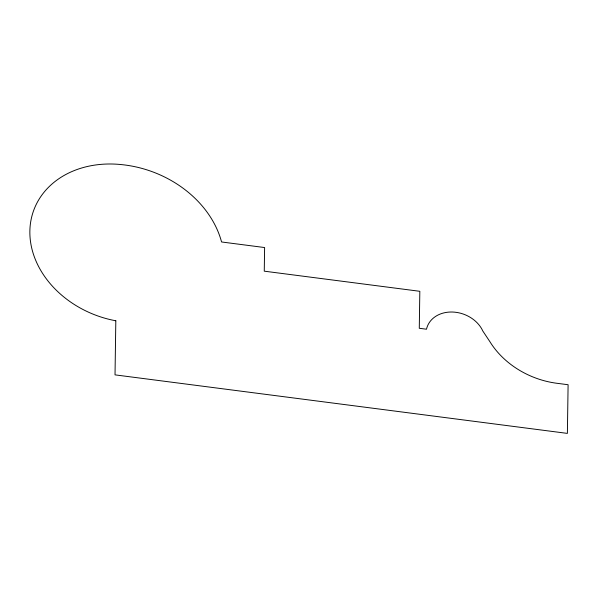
<?xml version="1.0" encoding="UTF-8"?>
<svg xmlns="http://www.w3.org/2000/svg" width="598" height="598" viewBox="0 0 598 598"><rect width="100%" height="100%" fill="white"/><g stroke="black" fill="none" stroke-linecap="round" stroke-linejoin="round"><path stroke-width="0.9" d="M115.818 320.775L115.025 374.864L567.382 433.393L568.1 384.731L558.128 383.438A79.736 64.427 20.5 0 1 489.897 341.675L482.825 331.03A30.139 24.354 20.5 0 0 452.492 312.029A30.139 24.354 20.5 0 0 426.494 329.214L419.28 328.287L419.826 291.301L264.264 271.171L264.608 247.542L221.566 241.973A102.52 82.83 20.5 0 0 121.506 164.607A95.112 76.85 20.5 0 0 29.9 229.841A95.112 76.85 20.5 0 0 115.818 320.775"/></g></svg>
